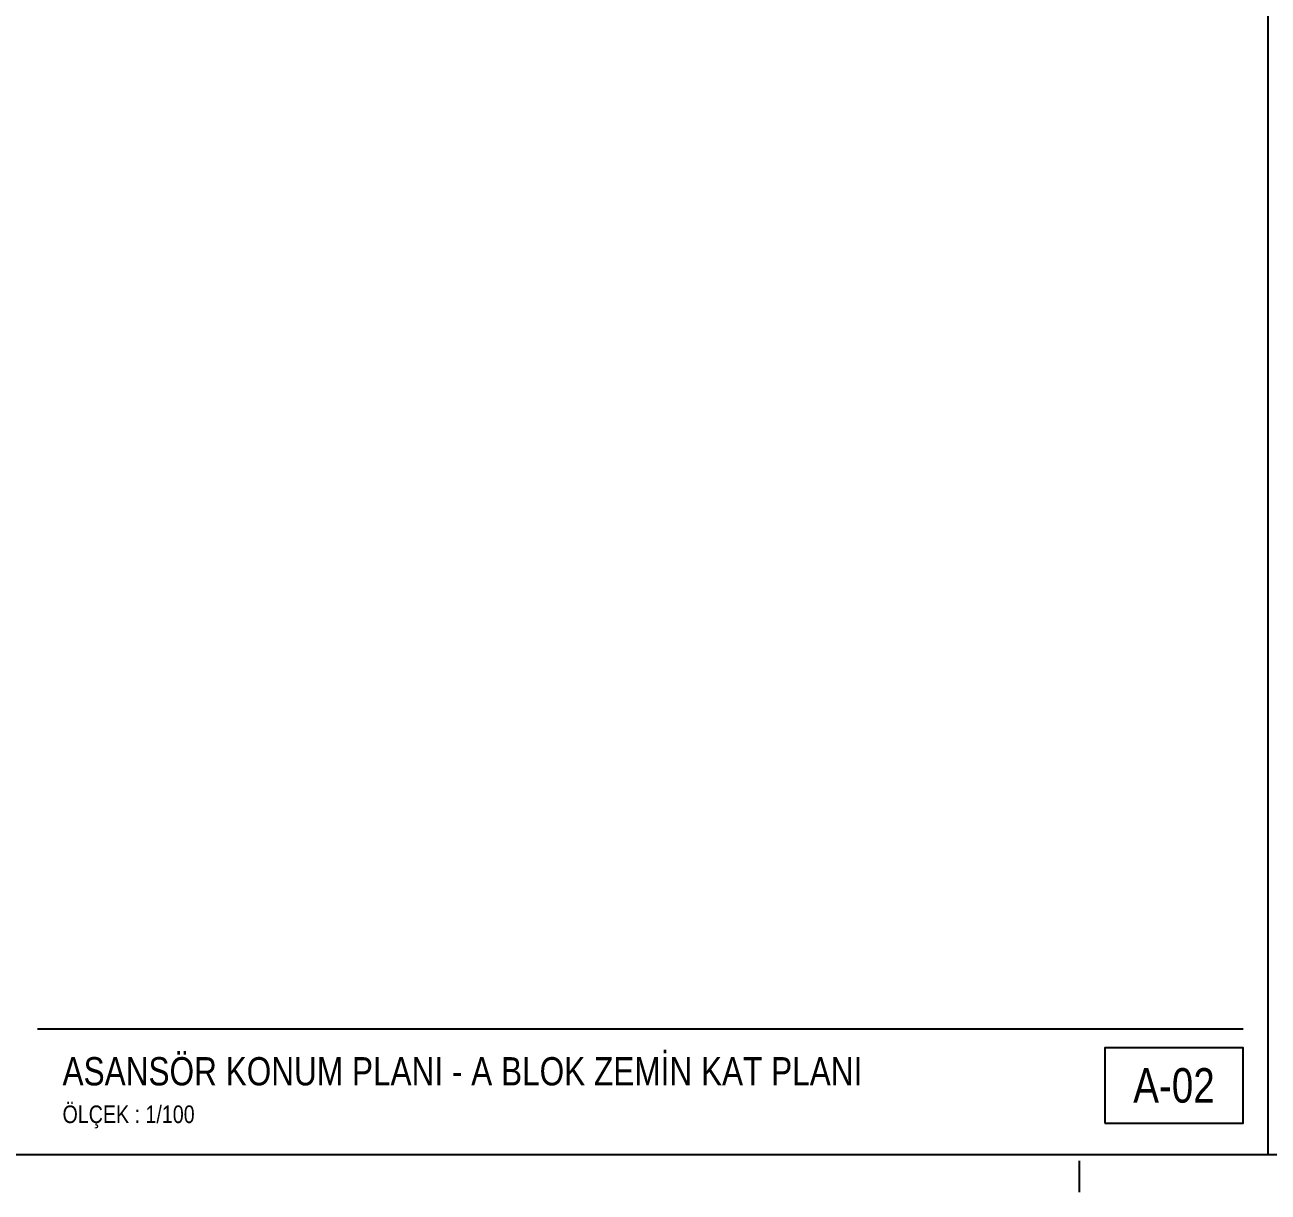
# Model space of a CAD drawing. Header units: centimetres. Extents: x 0 to 12606, y -30 to 2970.
# Drawn here: x 1160 to 2150, y -30 to 900 of the extents above; entities that cross this region are included whole.
import ezdxf
from ezdxf.enums import TextEntityAlignment as Align

# ---------------------------------------------------------------- set-up
doc = ezdxf.new("R2010")
doc.units = ezdxf.units.CM
doc.linetypes.add('CENTER', pattern=[40, 25, -5, 5, -5])
for name, color, linetype in [('SCOTT-ANTET', 4, 'CONTINUOUS'), ('SCOTT-BASLIK', 5, 'CONTINUOUS'), ('SCOTT-CERCEVE', 7, 'CONTINUOUS'), ('SCOTT-EKSEN', 8, 'CENTER')]:
    doc.layers.add(name, color=color, linetype=linetype)
doc.styles.get("Standard").update_dxf_attribs({"font": 'arial.ttf', "width": 0.8})

msp = doc.modelspace()

# ---------------------------------------------------------------- linework, layer by layer
at = {"layer": 'SCOTT-ANTET'}
msp.add_line((1170, 100), (2130.31, 100), dxfattribs=at)
msp.add_lwpolyline([(2020.31, 25), (2130.31, 25), (2130.31, 85), (2020.31, 85)], close=True, dxfattribs=at)
at = {"layer": 'SCOTT-CERCEVE'}
msp.add_line((2150.3, 0), (2150.3, 2970), dxfattribs=at)
for points in [[(0, 0), (12605.87, 0), (12605.87, 2970), (0, 2970)], [(100, 0), (12580.87, 0), (12580.87, 2970), (100, 2970)]]:
    msp.add_lwpolyline(points, close=True, dxfattribs=at)
at = {"layer": 'SCOTT-EKSEN'}
msp.add_line((2000, -30), (2000, -5), dxfattribs=at)

# ---------------------------------------------------------------- texts
at = {"layer": 'SCOTT-ANTET', "width": 0.8}
msp.add_text('A-02', height=27.5, dxfattribs=at).set_placement((2075.31, 55), align=Align.MIDDLE_CENTER)
msp.add_text('ÖLÇEK : 1/100', height=14, dxfattribs=at).set_placement((1190, 25))
at = {"layer": 'SCOTT-BASLIK', "width": 0.8}
msp.add_text('ASANSÖR KONUM PLANI - A BLOK ZEMİN KAT PLANI', height=22.5, dxfattribs=at).set_placement((1190, 55))

doc.saveas('drawing.dxf')
